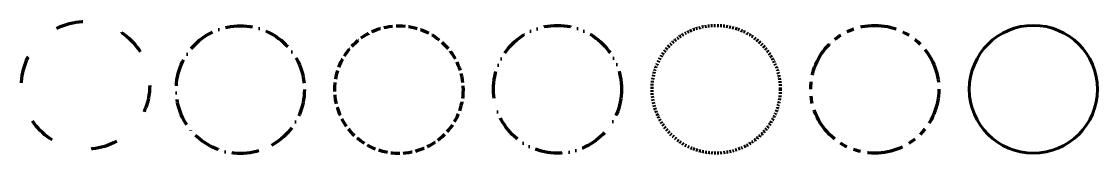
# Model space of a CAD drawing. Header units: millimetres. Extents: x 12 to 487, y 150 to 208.
import ezdxf

# ---------------------------------------------------------------- set-up
doc = ezdxf.new("R2010")
doc.units = ezdxf.units.MM
for name, pattern in [('ACAD_ISO03W100', [30, 12, -18]), ('ACAD_ISO10W100', [18, 12, -3, 0, -3]), ('ACAD_ISO12W100', [21, 12, -3, 0, -3, 0, -3]), ('JIS_02_0.7', [1.35, 0.75, -0.6]), ('JIS_02_4.0', [5.5, 4, -1.5]), ('фантом2', [31.75, 15.875, -3.175, 3.175, -3.175, 3.175, -3.175])]:
    doc.linetypes.add(name, pattern=pattern)

msp = doc.modelspace()

# ---------------------------------------------------------------- linework, layer by layer
at = {"color": 1, "linetype": 'ACAD_ISO03W100', "lineweight": 106}
msp.add_circle((40, 180), 28.28, dxfattribs=at)
at = {"color": 30, "linetype": 'ACAD_ISO10W100', "lineweight": 158}
msp.add_circle((108.28, 178.11), 28.28, dxfattribs=at)
at = {"color": 2, "linetype": 'JIS_02_4.0', "lineweight": 106}
msp.add_circle((178.28, 178.11), 28.28, dxfattribs=at)
at = {"color": 3, "linetype": 'ACAD_ISO12W100', "lineweight": 106}
msp.add_circle((248.28, 178.28), 28.28, dxfattribs=at)
at = {"color": 4, "linetype": 'JIS_02_0.7', "lineweight": 158}
msp.add_circle((318.28, 178.28), 28.28, dxfattribs=at)
at = {"color": 5, "linetype": 'фантом2', "lineweight": 106}
msp.add_circle((388.28, 178.28), 28.28, dxfattribs=at)
at = {"color": 6, "linetype": 'Continuous', "lineweight": 60}
msp.add_circle((458.28, 178.28), 28.28, dxfattribs=at)

doc.saveas('drawing.dxf')
